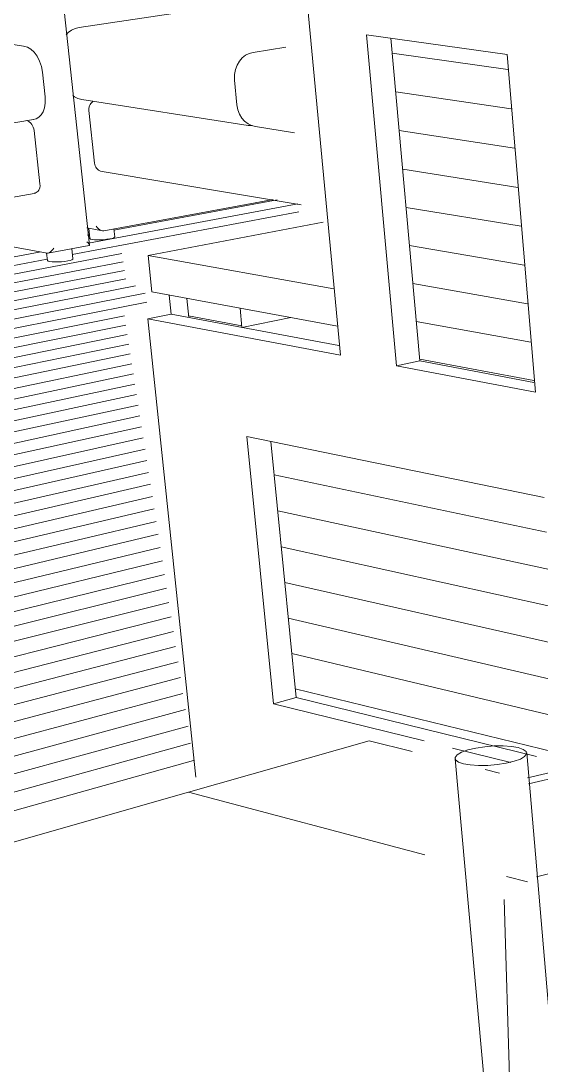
# Model space of a CAD drawing. Header units: inches. Extents: x 490.8 to 498.2, y -67.1 to -6.9.
# Drawn here: x 492.6262 to 492.7425, y -32.2731 to -32.0396 of the extents above; entities that cross this region are included whole.
import ezdxf

# ---------------------------------------------------------------- set-up
doc = ezdxf.new("R2010")
doc.units = ezdxf.units.IN
doc.header["$MEASUREMENT"] = 0
for name, color, linetype, lineweight in [('A-FLOR', 192, 'Continuous', 13), ('A-FLOR-PATT', 8, 'Continuous', 13), ('A-WALL', 113, 'Continuous', 13), ('A-WALL-PATT', 111, 'Continuous', 13), ('I-FURN', 30, 'Continuous', 9), ('Q-CASE', 31, 'Continuous', 9)]:
    doc.layers.add(name, color=color, linetype=linetype, lineweight=lineweight)

# ---------------------------------------------------------------- blocks, each defined once
blk = doc.blocks.new('FP_21-Kitchen_Entry')
at = {"layer": 'A-FLOR-PATT', "lineweight": 9}
for p, q in [((-428.03907, -32.07962), (-428.07558, -32.08639)), ((-428.03417, -32.08229), (-428.08484, -32.09182)), ((-428.03441, -32.08053), (-428.08122, -32.08927)), ((-428.08104, -32.0874), (-428.0815, -32.08749)), ((-428.09185, -32.09126), (-428.23437, -32.11787)), ((-428.07377, -32.09162), (-428.23349, -32.1219)), ((-428.09043, -32.09287), (-428.23393, -32.11987)), ((-428.07348, -32.09348), (-428.23305, -32.12397)), ((-428.07319, -32.09537), (-428.23259, -32.12606)), ((-428.0729, -32.09728), (-428.23213, -32.12819)), ((-428.0707, -32.09886), (-428.23167, -32.13035)), ((-428.06852, -32.10046), (-428.23119, -32.13254)), ((-428.06821, -32.10246), (-428.23071, -32.13476)), ((-428.07319, -32.10556), (-428.23023, -32.13702)), ((-428.07287, -32.10763), (-428.22973, -32.13932)), ((-428.07255, -32.10973), (-428.22922, -32.14165)), ((-428.07221, -32.11187), (-428.22871, -32.14402)), ((-428.07188, -32.11405), (-428.22819, -32.14643)), ((-428.07153, -32.11626), (-428.22766, -32.14887)), ((-428.07119, -32.11851), (-428.22713, -32.15136)), ((-428.07083, -32.12079), (-428.22658, -32.15389)), ((-428.07047, -32.12312), (-428.22602, -32.15646)), ((-428.0701, -32.12548), (-428.22546, -32.15907)), ((-428.06973, -32.12788), (-428.22489, -32.16173)), ((-428.06935, -32.13033), (-428.2243, -32.16443)), ((-428.06897, -32.13281), (-428.22371, -32.16718)), ((-428.06857, -32.13534), (-428.2231, -32.16997)), ((-428.06818, -32.13792), (-428.22249, -32.17282)), ((-428.06777, -32.14054), (-428.22186, -32.17571)), ((-428.06735, -32.14321), (-428.22122, -32.17866)), ((-428.06693, -32.14593), (-428.22058, -32.18166)), ((-428.0665, -32.1487), (-428.21992, -32.18471)), ((-428.06607, -32.15152), (-428.21924, -32.18782)), ((-428.06562, -32.15439), (-428.21856, -32.19099)), ((-428.06517, -32.15732), (-428.21786, -32.19422)), ((-428.0647, -32.1603), (-428.21715, -32.19751)), ((-428.06423, -32.16334), (-428.21643, -32.20086)), ((-428.06375, -32.16644), (-428.21569, -32.20427)), ((-428.06326, -32.1696), (-428.21494, -32.20775)), ((-428.06276, -32.17282), (-428.21417, -32.2113)), ((-428.06225, -32.17611), (-428.21339, -32.21492)), ((-428.06173, -32.17946), (-428.21259, -32.21861)), ((-428.0612, -32.18289), (-428.21177, -32.22237)), ((-428.06066, -32.18638), (-428.21094, -32.22622)), ((-428.06011, -32.18995), (-428.2101, -32.23014)), ((-428.05954, -32.19359), (-428.20923, -32.23414)), ((-428.05897, -32.19731), (-428.20835, -32.23823)), ((-428.05838, -32.20111), (-428.20745, -32.2424)), ((-428.05777, -32.20499), (-428.20652, -32.24666))]:
    blk.add_line(p, q, dxfattribs=at)
blk = doc.blocks.new('FP_24-Kitchen_Entry')
at = {"layer": 'A-WALL-PATT', "lineweight": 9}
for p, q in [((-428.01331, -32.04678), (-427.98745, -32.05043)), ((-427.96455, -32.05365), (-427.9185, -32.06014)), ((-428.01253, -32.05547), (-427.98671, -32.05926)), ((-427.96385, -32.06261), (-427.90872, -32.07071)), ((-428.01176, -32.06411), (-427.98598, -32.06805)), ((-428.01099, -32.07272), (-427.98525, -32.07681)), ((-427.96316, -32.07154), (-427.89886, -32.08136)), ((-428.01022, -32.08129), (-427.98453, -32.08552)), ((-427.96247, -32.08042), (-427.91918, -32.08729)), ((-427.96179, -32.08926), (-427.92012, -32.09612)), ((-427.91113, -32.08857), (-427.88893, -32.09209)), ((-428.00946, -32.08983), (-427.98381, -32.0942)), ((-428.0087, -32.09833), (-427.98309, -32.10284)), ((-427.96111, -32.09807), (-427.91951, -32.10515)), ((-428.00794, -32.10679), (-427.98238, -32.11144)), ((-427.96043, -32.10683), (-427.91891, -32.11415)), ((-428.00719, -32.11521), (-427.98167, -32.12)), ((-427.95976, -32.11556), (-427.91831, -32.1231)), ((-427.90937, -32.11583), (-427.85964, -32.12459)), ((-427.95908, -32.12424), (-427.91771, -32.13201)), ((-428.03973, -32.14107), (-427.97885, -32.15389)), ((-428.03893, -32.14913), (-427.97816, -32.16226)), ((-428.03814, -32.15716), (-427.97746, -32.17061)), ((-427.95867, -32.15813), (-427.91536, -32.16725)), ((-428.03736, -32.16515), (-427.97677, -32.17891)), ((-427.958, -32.16662), (-427.91797, -32.17527)), ((-427.90593, -32.16923), (-427.85551, -32.17985)), ((-428.03657, -32.17311), (-427.97609, -32.18719)), ((-427.95735, -32.17507), (-427.91861, -32.18365)), ((-427.90357, -32.17838), (-427.85505, -32.18887)), ((-428.03579, -32.18104), (-427.9754, -32.19542)), ((-427.84585, -32.18188), (-427.7942, -32.19275)), ((-427.95669, -32.18348), (-427.93112, -32.18929)), ((-428.03501, -32.18893), (-427.97701, -32.20307)), ((-427.95604, -32.19185), (-427.94555, -32.19429)), ((-427.8454, -32.19095), (-427.78316, -32.2044)), ((-427.88757, -32.19918), (-427.8698, -32.20322)), ((-427.84496, -32.19998), (-427.77202, -32.21615)), ((-427.9019, -32.20445), (-427.85426, -32.21554)), ((-427.92115, -32.20834), (-427.91687, -32.20937)), ((-427.84452, -32.20896), (-427.76079, -32.22799)), ((-427.93419, -32.2135), (-427.92674, -32.21531)), ((-427.92241, -32.21637), (-427.91629, -32.21786)), ((-427.84408, -32.21791), (-427.74947, -32.23992)), ((-427.84365, -32.22681), (-427.73806, -32.25196)), ((-427.84321, -32.23567), (-427.72656, -32.26409))]:
    blk.add_line(p, q, dxfattribs=at)
blk = doc.blocks.new('FP_26-Kitchen_Entry')
at = {"layer": 'A-WALL-PATT', "lineweight": 9}
blk.add_line((-428.05885, -32.10551), (-428.04695, -32.10775), dxfattribs=at)

msp = doc.modelspace()

# ---------------------------------------------------------------- linework, layer by layer
at = {"layer": 'A-WALL'}
for p, q in [((492.67297, -31.8522), (492.69761, -32.11436)), ((492.70347, -32.04272), (492.73493, -32.04708)), ((492.71019, -32.11675), (492.70347, -32.04272)), ((492.70892, -32.04343), (492.71537, -32.11561)), ((492.73493, -32.04708), (492.7412, -32.12262)), ((492.6598, -32.10516), (492.65936, -32.1009)), ((492.66328, -32.10163), (492.66372, -32.1059)), ((492.6598, -32.10516), (492.65459, -32.10621)), ((492.69727, -32.11221), (492.6598, -32.10516)), ((492.67519, -32.10383), (492.67562, -32.10814)), ((492.68651, -32.10589), (492.67562, -32.10814)), ((492.69761, -32.11436), (492.65459, -32.10621)), ((492.65459, -32.10621), (492.66533, -32.20869)), ((492.71537, -32.11561), (492.71019, -32.11675)), ((492.7412, -32.12262), (492.71019, -32.11675)), ((492.71537, -32.11561), (492.74089, -32.12041)), ((492.68265, -32.19229), (492.67668, -32.13251)), ((492.67668, -32.13251), (492.74315, -32.14615)), ((492.68206, -32.13361), (492.68771, -32.1909)), ((492.68265, -32.19229), (492.68771, -32.1909)), ((492.71633, -32.2006), (492.68265, -32.19229)), ((492.68771, -32.1909), (492.74143, -32.20406)), ((492.73574, -32.20539), (492.72271, -32.20218))]:
    msp.add_line(p, q, dxfattribs=at)
at = {"layer": 'I-FURN'}
for p, q in [((492.63496, -32.02873), (492.64153, -32.08971)), ((492.6392, -32.04106), (492.68374, -32.0344)), ((492.59051, -32.03984), (492.62678, -32.04522)), ((492.67811, -32.04666), (492.68541, -32.0455)), ((492.63104, -32.05106), (492.63164, -32.05655)), ((492.67448, -32.05838), (492.67393, -32.05285)), ((492.67704, -32.06298), (492.63983, -32.05719)), ((492.62899, -32.06166), (492.57602, -32.07035)), ((492.64264, -32.07137), (492.64139, -32.05966)), ((492.68738, -32.06459), (492.67864, -32.06323)), ((492.62915, -32.06409), (492.63047, -32.07603)), ((492.68886, -32.08069), (492.64439, -32.07327)), ((492.62915, -32.07815), (492.48534, -32.10354)), ((492.64473, -32.08651), (492.68258, -32.0795)), ((492.5922, -32.08428), (492.63207, -32.09153)), ((492.64443, -32.08651), (492.64092, -32.08589)), ((492.64161, -32.08822), (492.64136, -32.08596)), ((492.647, -32.08607), (492.64719, -32.08787)), ((492.63214, -32.09315), (492.63196, -32.0915)), ((492.64145, -32.0898), (492.63225, -32.09153)), ((492.6376, -32.09051), (492.63785, -32.09278)), ((492.70407, -32.20053), (492.66366, -32.21206)), ((492.71368, -32.20292), (492.70407, -32.20053)), ((492.73929, -32.20323), (492.75493, -32.38663)), ((492.73958, -32.38656), (492.72329, -32.20457)), ((492.7332, -32.20779), (492.73001, -32.20699)), ((492.66366, -32.21206), (492.41176, -32.28396)), ((492.7165, -32.22604), (492.66366, -32.21206)), ((492.66366, -32.21206), (492.7165, -32.22604)), ((492.7165, -32.22604), (492.66366, -32.21206)), ((492.73942, -32.2321), (492.73474, -32.23087)), ((492.73474, -32.23087), (492.73942, -32.2321)), ((492.73942, -32.2321), (492.73474, -32.23087)), ((492.73422, -32.23606), (492.73876, -32.38633))]:
    msp.add_line(p, q, dxfattribs=at)
for points in [[(492.6392, -32.04106, 0), (492.63835, -32.04128, 0), (492.63754, -32.04166, 0), (492.6368, -32.04222, 0), (492.63634, -32.04273, 0)], [(492.63104, -32.05106, 0), (492.6308, -32.0498, 0), (492.63039, -32.04858, 0), (492.62982, -32.04749, 0), (492.62914, -32.0466, 0), (492.62841, -32.04592, 0), (492.62765, -32.04547, 0), (492.62678, -32.04522, 0)], [(492.67811, -32.04666, 0), (492.67725, -32.04689, 0), (492.67644, -32.04729, 0), (492.67569, -32.04787, 0), (492.67504, -32.0486, 0), (492.67452, -32.04948, 0), (492.67414, -32.05048, 0), (492.67394, -32.05156, 0), (492.67393, -32.05285, 0)], [(492.62898, -32.06166, 0), (492.62965, -32.06147, 0), (492.63024, -32.06111, 0), (492.63076, -32.06058, 0), (492.63118, -32.0599, 0), (492.63149, -32.05903, 0), (492.63166, -32.05799, 0), (492.63164, -32.05655, 0)], [(492.63981, -32.05718, 0), (492.63896, -32.05697, 0), (492.63816, -32.05658, 0), (492.63779, -32.05631, 0)], [(492.64239, -32.05757, 0), (492.64228, -32.05764, 0), (492.64204, -32.05783, 0), (492.64184, -32.05805, 0), (492.64167, -32.05831, 0), (492.64153, -32.05859, 0), (492.6414, -32.05913, 0), (492.64139, -32.05966, 0)], [(492.67448, -32.05838, 0), (492.67468, -32.05945, 0), (492.67505, -32.06044, 0), (492.67557, -32.06131, 0), (492.67622, -32.06204, 0), (492.67697, -32.06261, 0), (492.67778, -32.06301, 0), (492.67862, -32.06322, 0)], [(492.62915, -32.06409, 0), (492.62909, -32.06372, 0), (492.62898, -32.06337, 0), (492.62883, -32.06303, 0), (492.62864, -32.06273, 0), (492.62843, -32.06246, 0), (492.628, -32.06211, 0), (492.6277, -32.06197, 0), (492.62739, -32.06188, 0)], [(492.67793, -32.063, 0), (492.67766, -32.06302, 0), (492.67703, -32.06297, 0)], [(492.64264, -32.07137, 0), (492.6427, -32.07168, 0), (492.6428, -32.07199, 0), (492.64294, -32.07227, 0), (492.64312, -32.07252, 0), (492.64333, -32.07275, 0), (492.64356, -32.07294, 0), (492.644, -32.07317, 0), (492.64438, -32.07327, 0)], [(492.62915, -32.07814, 0), (492.6294, -32.07808, 0), (492.62964, -32.07797, 0), (492.62985, -32.07782, 0), (492.63004, -32.07764, 0), (492.6302, -32.07742, 0), (492.63042, -32.0769, 0), (492.63048, -32.07644, 0), (492.63047, -32.07603, 0)], [(492.64305, -32.08551, 0), (492.64328, -32.0858, 0), (492.64356, -32.08607, 0), (492.64387, -32.08628, 0), (492.64418, -32.08644, 0), (492.64447, -32.08651, 0), (492.64473, -32.08651, 0)], [(492.64145, -32.0898, 0), (492.64146, -32.0898, 0), (492.64152, -32.08974, 0), (492.6415, -32.08962, 0), (492.64139, -32.08945, 0), (492.64121, -32.08925, 0), (492.64096, -32.08902, 0)], [(492.64605, -32.08834, 0), (492.64541, -32.08843, 0), (492.64471, -32.08851, 0), (492.64398, -32.08855, 0), (492.64327, -32.08855, 0), (492.64265, -32.08852, 0), (492.64214, -32.08846, 0), (492.64179, -32.08837, 0), (492.64162, -32.08826, 0), (492.6416, -32.08822, 0)], [(492.64717, -32.08783, 0), (492.64715, -32.08795, 0), (492.64695, -32.08809, 0), (492.64658, -32.08822, 0), (492.64605, -32.08834, 0)], [(492.63207, -32.09153, 0), (492.63228, -32.09152, 0), (492.63252, -32.09142, 0), (492.63279, -32.09125, 0), (492.63307, -32.09101, 0), (492.63333, -32.09072, 0), (492.63356, -32.0904, 0)], [(492.63267, -32.0934, 0), (492.63232, -32.0933, 0), (492.63215, -32.09319, 0), (492.63213, -32.09315, 0)], [(492.63783, -32.09274, 0), (492.63781, -32.09287, 0), (492.6376, -32.09301, 0), (492.63721, -32.09315, 0), (492.63667, -32.09327, 0), (492.63601, -32.09337, 0), (492.63529, -32.09345, 0), (492.63454, -32.09349, 0), (492.63382, -32.09349, 0), (492.63319, -32.09346, 0), (492.63267, -32.0934, 0)], [(492.81415, -32.18571, 0), (492.80016, -32.19162, 0), (492.78049, -32.19833, 0), (492.75743, -32.2047, 0), (492.73946, -32.20885, 0)], [(492.73966, -32.21018, 0), (492.76271, -32.20481, 0), (492.78506, -32.1985, 0), (492.80415, -32.19188, 0), (492.81559, -32.18707, 0)], [(492.7385, -32.20247, 0), (492.73737, -32.20208, 0), (492.73584, -32.20182, 0), (492.73399, -32.20169, 0), (492.73196, -32.20171, 0), (492.72988, -32.20189, 0), (492.7279, -32.20219, 0), (492.72614, -32.20261, 0), (492.72472, -32.20312, 0), (492.72375, -32.20368, 0), (492.72328, -32.20426, 0), (492.72336, -32.20481, 0), (492.72398, -32.2053, 0)], [(492.72398, -32.2053, 0), (492.72511, -32.20569, 0), (492.72665, -32.20596, 0), (492.72852, -32.20609, 0), (492.73057, -32.20607, 0), (492.73267, -32.20589, 0), (492.73467, -32.20558, 0), (492.73644, -32.20515, 0), (492.73785, -32.20464, 0), (492.7388, -32.20407, 0), (492.73924, -32.2035, 0), (492.73914, -32.20295, 0), (492.7385, -32.20247, 0)], [(492.81689, -32.20664, 0), (492.80553, -32.21169, 0), (492.78657, -32.21866, 0), (492.76437, -32.22529, 0), (492.74143, -32.23094, 0)]]:
    msp.add_polyline3d(points, dxfattribs=at)
at = {"layer": 'Q-CASE'}
for p, q in [((492.69376, -32.08457), (492.65463, -32.09204)), ((492.65463, -32.09204), (492.69615, -32.09948)), ((492.65463, -32.09204), (492.65548, -32.1002)), ((492.69694, -32.10787), (492.65548, -32.1002))]:
    msp.add_line(p, q, dxfattribs=at)

# ---------------------------------------------------------------- block references
at = {"layer": 'A-FLOR', "lineweight": 9}
msp.add_blockref('FP_21-Kitchen_Entry', (920.72253, 0), dxfattribs=at)
at = {"layer": 'A-WALL', "lineweight": 9}
for name in ['FP_24-Kitchen_Entry', 'FP_26-Kitchen_Entry']:
    msp.add_blockref(name, (920.72253, 0), dxfattribs=at)

doc.saveas('drawing.dxf')
